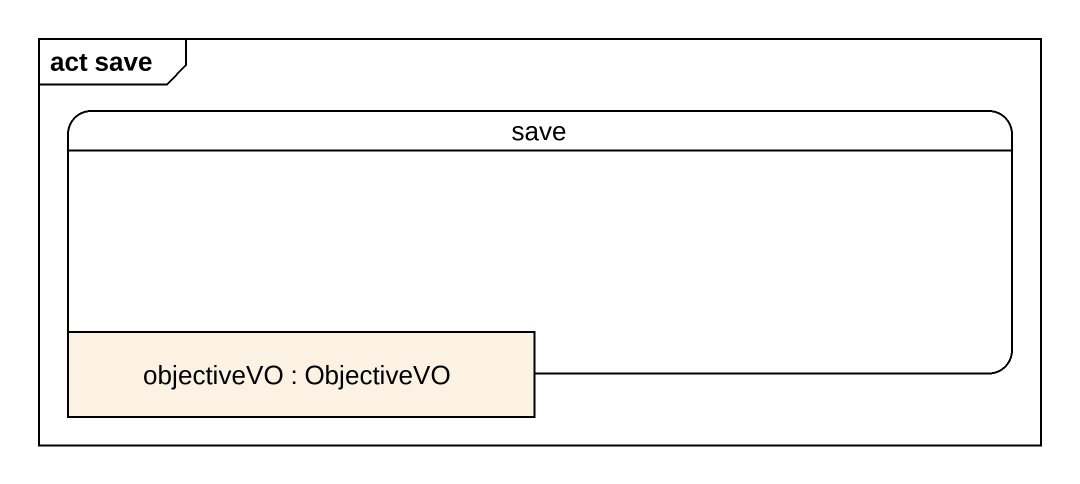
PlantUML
@startuml
mainframe act save
hide empty description
state save {
  state "objectiveVO : ObjectiveVO" as objectiveVO <<object>>
}
@enduml
